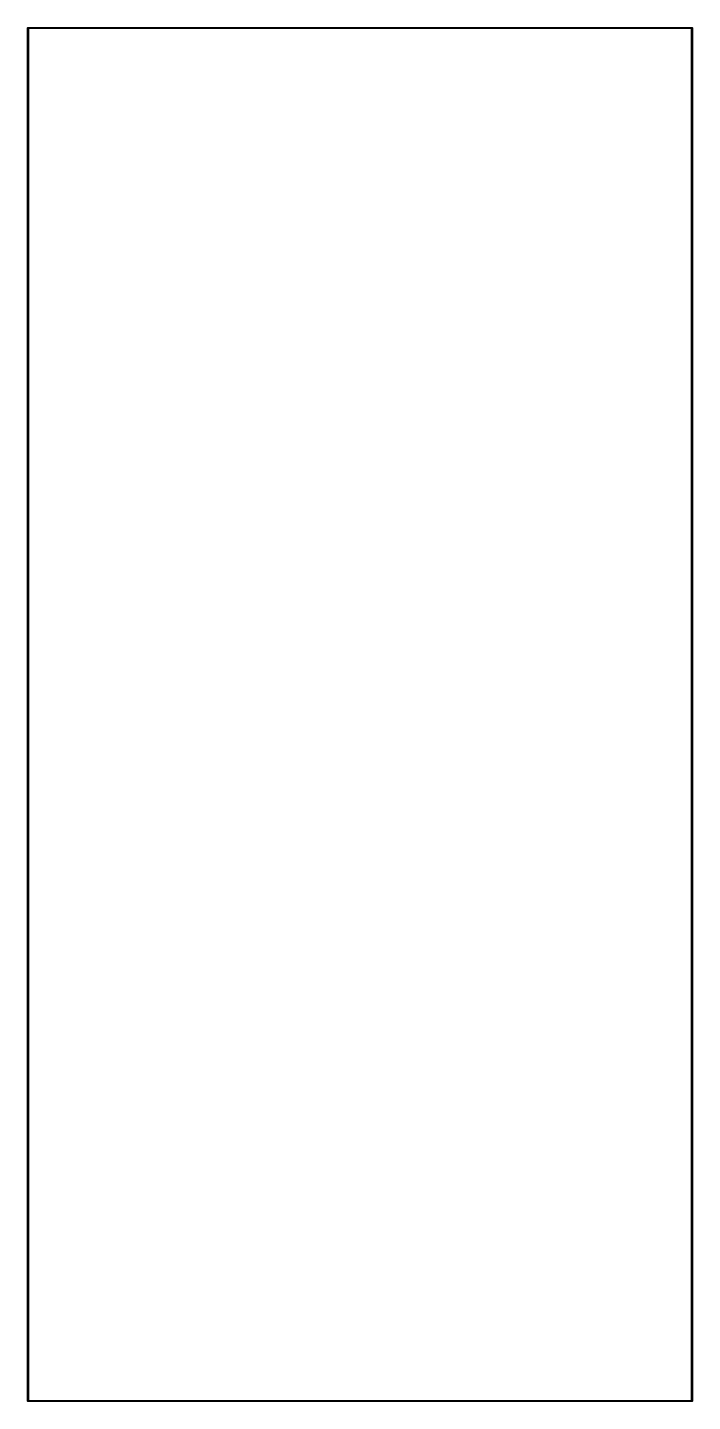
# Model space of a CAD drawing. Header units: inches. Extents: x 5.8 to 18, y -6.4 to -1.3.
# Drawn here: x 5.786 to 7.135, y -4.099 to -1.314 of the extents above.
import ezdxf

# ---------------------------------------------------------------- set-up
doc = ezdxf.new("R2010")
doc.units = ezdxf.units.IN
doc.header["$MEASUREMENT"] = 0
doc.layers.add('Edge.Cuts', color=254, linetype='CONTINUOUS', true_color=0xd0d2cd)

msp = doc.modelspace()

# ---------------------------------------------------------------- linework, layer by layer
at = {"layer": 'Edge.Cuts', "linetype": 'CONTINUOUS'}
for p, q in [((5.7864, -1.315), (5.7865, -1.3146)), ((5.7864, -4.0984), (5.7864, -1.315)), ((5.7865, -1.3146), (5.787, -1.3141)), ((5.787, -1.3141), (5.7874, -1.314)), ((5.7874, -1.314), (7.1339, -1.314)), ((5.7884, -1.3159), (5.7884, -4.0974)), ((7.1329, -1.3159), (5.7884, -1.3159)), ((7.1329, -4.0974), (7.1329, -1.3159)), ((7.1339, -1.314), (7.1342, -1.3141)), ((7.1342, -1.3141), (7.1348, -1.3146)), ((7.1348, -1.3146), (7.1348, -1.315)), ((7.1348, -1.315), (7.1348, -4.0984)), ((5.7865, -4.0988), (5.7864, -4.0984)), ((5.787, -4.0993), (5.7865, -4.0988)), ((5.7874, -4.0994), (5.787, -4.0993)), ((7.1339, -4.0994), (5.7874, -4.0994)), ((5.7884, -4.0974), (7.1329, -4.0974)), ((7.1342, -4.0993), (7.1339, -4.0994)), ((7.1348, -4.0988), (7.1342, -4.0993)), ((7.1348, -4.0984), (7.1348, -4.0988))]:
    msp.add_line(p, q, dxfattribs=at)

doc.saveas('drawing.dxf')
